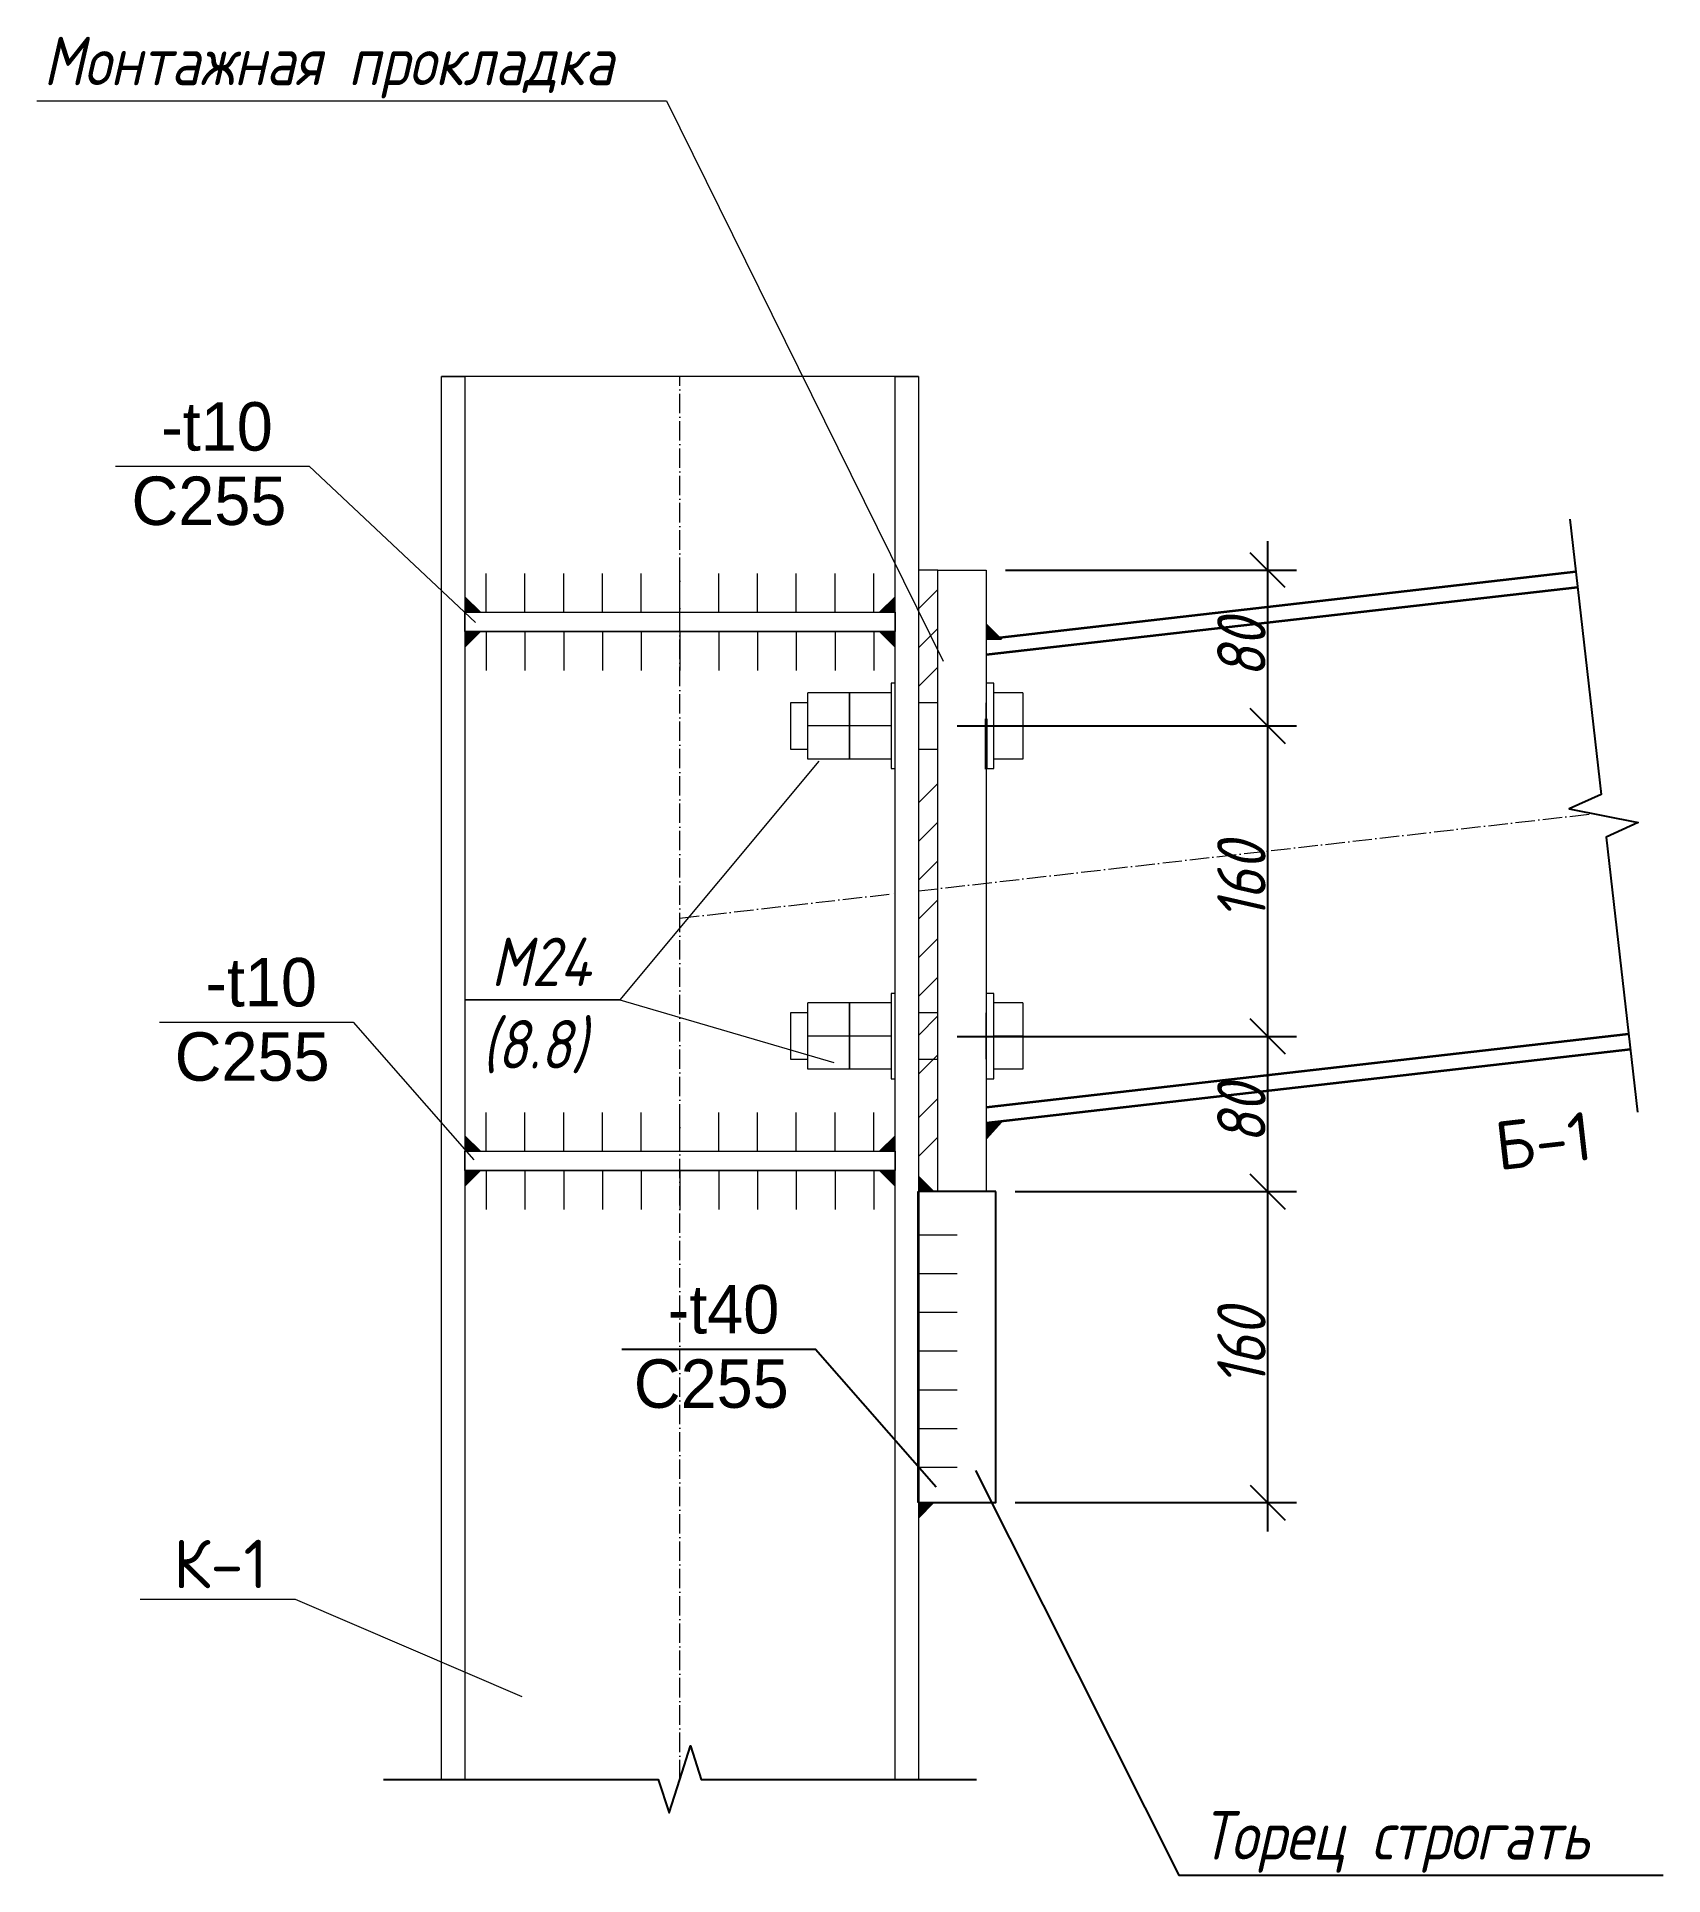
# Model space of a CAD drawing. Header units: millimetres. Extents: x 0 to 14133, y -32 to 24637.
# Drawn here: x 0 to 839, y -32 to 917 of the extents above; entities outside this region: 16.
import ezdxf

# ---------------------------------------------------------------- set-up
doc = ezdxf.new("R2010")
doc.units = ezdxf.units.MM
doc.linetypes.add('02 Штрихпунктирная _10 мм_', pattern=[14, 10, -2, 0, -2])
for name, color, linetype, lineweight in [('AA_Oformlenie', 7, 'Continuous', 9), ('AA_Vinoska', 7, 'Continuous', 9), ('AF_Balki', 7, 'Continuous', 35), ('Gen_Text', 7, 'Continuous', 9), ('KR_Detal', 7, 'Continuous', 9), ('Колонна', 7, 'Continuous', 9), ('Ребра', 7, 'Continuous', 9)]:
    doc.layers.add(name, color=color, linetype=linetype, lineweight=lineweight)
for name, color, linetype in [('bolt_between', 7, 'Continuous'), ('bolt_bottom', 7, 'Continuous'), ('bolt_top', 7, 'Continuous'), ('Опорная пластина t40', 7, 'Continuous'), ('Опорная пластина weld', 7, 'Continuous')]:
    doc.layers.add(name, color=color, linetype=linetype)
doc.layers.add('Опорная пластина', color=7, linetype='Continuous', plot=False)
doc.layers.add('Фланец', color=18, linetype='Continuous', lineweight=9, true_color=0x000000)
doc.styles.add('ISOCPEUR', font='isocpeur.ttf', dxfattribs={"height": 25})
doc.styles.add('ISOCPEUR_I', font='isocpeui.ttf', dxfattribs={"width": 0.9, "height": 25})
doc.styles.add('ISOCPEUR_I_1', font='isocpeui.ttf', dxfattribs={"width": 0.85, "height": 25})
doc.styles.add('Mipgost', font='mipgost.ttf', dxfattribs={"height": 25})
doc.dimstyles.new('05_Округл_1мм__прозр_', dxfattribs={"dimscale": 304.8, "dimtxt": 24.899529, "dimasz": 0.059055, "dimexe": 0.049213, "dimexo": 0.032808, "dimgap": 0.003281, "dimtad": 1, "dimdec": 0, "dimdsep": 46, "dimtxsty": 'ISOCPEUR_I_1', "dimblk1": 'OBLIQUE', "dimblk2": 'OBLIQUE', "dimsah": 1, "dimcen": 0.09, "dimdle": 0.049213, "dimazin": 0, "dimtfac": 1, "dimtdec": 4, "dimtix": 1, "dimtmove": 0, "dimatfit": 3, "dimfxl": 1, "dimtvp": 1, "dimtolj": 1, "dimtzin": 0, "dimarcsym": 2})
doc.dimstyles.new('05_Округл_1мм__прозр__1', dxfattribs={"dimscale": 304.8, "dimtxt": 24.899529, "dimasz": 0.059055, "dimexe": 0.049213, "dimexo": 0.032808, "dimgap": 0.003281, "dimtad": 1, "dimdec": 0, "dimdsep": 46, "dimtxsty": 'ISOCPEUR_I_1', "dimblk1": 'OBLIQUE', "dimblk2": 'OBLIQUE', "dimsah": 1, "dimcen": 0.09, "dimdle": 0.049213, "dimazin": 0, "dimtfac": 1, "dimtdec": 4, "dimtix": 1, "dimtmove": 1, "dimatfit": 3, "dimfxl": 1, "dimtvp": 1, "dimtolj": 1, "dimtzin": 0, "dimarcsym": 2})

# ---------------------------------------------------------------- blocks, each defined once
blk = doc.blocks.new('250_Двутавр_типа_Б_АСТО_20_93НесКаркас_Балка - 5158746-Сечение 0 - фрагмент 3')
at = {"layer": 'AF_Balki'}
for p, q in [((-23037.73, 23258.42), (-23334.88, 23224.46)), ((-23036.82, 23250.47), (-23342, 23215.59)), ((-23036.82, 23250.47), (-23342, 23215.59)), ((-23010.48, 23019.97), (-23342, 22982.08)), ((-23010.48, 23019.97), (-23342, 22982.08)), ((-23009.57, 23012.02), (-23342, 22974.03))]:
    blk.add_line(p, q, dxfattribs=at)
blk = doc.blocks.new('091_Сварка заводская _ЭлУзла_ - 2мм М10-404973-Сечение 0 - фрагмент 3')
at = {"layer": 'AA_Oformlenie'}
for p, q in [((-23600, 23237.63), (-23600, 23257.63)), ((-23610, 23237.63), (-23590, 23237.63))]:
    blk.add_line(p, q, dxfattribs=at)
blk = doc.blocks.new('091_Сварка заводская _ЭлУзла_ - 2мм М10-5331881-Сечение 0 - фрагмент 3')
at = {"layer": 'AA_Oformlenie'}
for p, q in [((-23610, 23227.63), (-23590, 23227.63)), ((-23600, 23227.63), (-23600, 23207.63))]:
    blk.add_line(p, q, dxfattribs=at)
blk = doc.blocks.new('_Сварной шов угловой сбоку - _Сварной шов угловой сбоку-2993003-Сечение 0 - фрагмент 3')
at = {"layer": 'Опорная пластина'}
blk.add_hatch(color=256, dxfattribs=at).paths.add_polyline_path([(-23389, 23237.63), (-23389, 23245.63), (-23397, 23237.63), (-23392.9, 23237.63)])
at = {"layer": 'AA_Oformlenie'}
for p, q in [((-23389, 23245.63), (-23397, 23237.63)), ((-23389, 23237.63), (-23389, 23245.63)), ((-23397, 23237.63), (-23389, 23237.63))]:
    blk.add_line(p, q, dxfattribs=at)
blk = doc.blocks.new('_Сварной шов угловой сбоку - _Сварной шов угловой сбоку-4925061-Сечение 0 - фрагмент 3')
at = {"layer": 'AA_Oformlenie'}
blk.add_hatch(color=256, dxfattribs=at).paths.add_polyline_path([(-23389, 23219.63), (-23389, 23227.63), (-23397, 23227.63), (-23392.9, 23223.53)])
for p, q in [((-23397, 23227.63), (-23389, 23219.63)), ((-23389, 23227.63), (-23397, 23227.63)), ((-23389, 23219.63), (-23389, 23227.63))]:
    blk.add_line(p, q, dxfattribs=at)
blk = doc.blocks.new('_Oblique')
at = {"color": 0, "linetype": 'ByBlock', "lineweight": -2}
blk.add_line((-0.5, -0.5), (0.5, 0.5), dxfattribs=at)
blk = doc.blocks.new('DIMBLOCK94-Сечение 0 - фрагмент 3')
at = {"layer": 'bolt_top', "color": 0, "lineweight": -2, "transparency": 16777216}
for p, q in [((635.18, 656.82), (635.18, 546.46)), ((499.98, 641.82), (650.18, 641.82)), ((474.98, 561.46), (650.18, 561.46))]:
    blk.add_line(p, q, dxfattribs=at)
at = {"layer": 'Defpoints', "color": 0, "transparency": 16777216}
for p in [(489.98, 641.82), (464.98, 561.46), (635.18, 561.46)]:
    blk.add_point(p, dxfattribs=at)
at = {"layer": 'bolt_top', "color": 0, "lineweight": -2, "transparency": 16777216, "xscale": 17.99999999999999, "yscale": 17.99999999999999, "zscale": 17.99999999999999}
for p, rotation in [((635.18, 641.82), 90), ((635.18, 561.46), 270)]:
    blk.add_blockref('_Oblique', p, dxfattribs=dict(at, rotation=rotation))
at = {"layer": 'bolt_top', "color": 0, "transparency": 16777216, "insert": (621.68, 601.64), "char_height": 25, "width": 35.6255, "attachment_point": 5, "rotation": 90, "style": 'ISOCPEUR_I_1'}
blk.add_mtext('\\A1;80', dxfattribs=at)
blk = doc.blocks.new('DIMBLOCK95-Сечение 0 - фрагмент 3')
at = {"layer": 'bolt_between', "color": 0, "lineweight": -2, "transparency": 16777216}
for p, q in [((635.18, 576.46), (635.18, 386.26)), ((474.98, 561.46), (650.18, 561.46)), ((474.98, 401.26), (650.18, 401.26))]:
    blk.add_line(p, q, dxfattribs=at)
at = {"layer": 'Defpoints', "color": 0, "transparency": 16777216}
for p in [(464.98, 561.46), (464.98, 401.26), (635.18, 401.26)]:
    blk.add_point(p, dxfattribs=at)
at = {"layer": 'bolt_between', "color": 0, "lineweight": -2, "transparency": 16777216, "xscale": 17.99999999999999, "yscale": 17.99999999999999, "zscale": 17.99999999999999}
for p, rotation in [((635.18, 561.46), 90), ((635.18, 401.26), 270)]:
    blk.add_blockref('_Oblique', p, dxfattribs=dict(at, rotation=rotation))
at = {"layer": 'bolt_between', "color": 0, "transparency": 16777216, "insert": (621.68, 481.36), "char_height": 25, "width": 48.2668, "attachment_point": 5, "rotation": 90, "style": 'ISOCPEUR_I_1'}
blk.add_mtext('\\A1;160', dxfattribs=at)
blk = doc.blocks.new('DIMBLOCK96-Сечение 0 - фрагмент 3')
at = {"layer": 'bolt_bottom', "color": 0, "lineweight": -2, "transparency": 16777216}
for p, q in [((635.18, 416.26), (635.18, 306.18)), ((474.98, 401.26), (650.18, 401.26)), ((504.98, 321.18), (650.18, 321.18))]:
    blk.add_line(p, q, dxfattribs=at)
at = {"layer": 'Defpoints', "color": 0, "transparency": 16777216}
for p in [(464.98, 401.26), (494.98, 321.18), (635.18, 321.18)]:
    blk.add_point(p, dxfattribs=at)
at = {"layer": 'bolt_bottom', "color": 0, "lineweight": -2, "transparency": 16777216, "xscale": 17.99999999999999, "yscale": 17.99999999999999, "zscale": 17.99999999999999}
for p, rotation in [((635.18, 401.26), 90), ((635.18, 321.18), 270)]:
    blk.add_blockref('_Oblique', p, dxfattribs=dict(at, rotation=rotation))
at = {"layer": 'bolt_bottom', "color": 0, "transparency": 16777216, "insert": (621.68, 361.22), "char_height": 25, "width": 35.6255, "attachment_point": 5, "rotation": 90, "style": 'ISOCPEUR_I_1'}
blk.add_mtext('\\A1;80', dxfattribs=at)
blk = doc.blocks.new('DIMBLOCK97-Сечение 0 - фрагмент 3')
at = {"layer": 'Defpoints', "color": 0, "transparency": 16777216}
for p in [(494.98, 321.18), (494.98, 160.73), (635.18, 160.73)]:
    blk.add_point(p, dxfattribs=at)
at = {"layer": 'Опорная пластина', "color": 0, "lineweight": -2, "transparency": 16777216}
for p, q in [((635.18, 336.18), (635.18, 145.73)), ((504.98, 321.18), (650.18, 321.18)), ((504.98, 160.73), (650.18, 160.73))]:
    blk.add_line(p, q, dxfattribs=at)
at = {"layer": 'Опорная пластина', "color": 0, "lineweight": -2, "transparency": 16777216, "xscale": 17.99999999999999, "yscale": 17.99999999999999, "zscale": 17.99999999999999}
for p, rotation in [((635.18, 321.18), 90), ((635.18, 160.73), 270)]:
    blk.add_blockref('_Oblique', p, dxfattribs=dict(at, rotation=rotation))
at = {"layer": 'Опорная пластина', "color": 0, "transparency": 16777216, "insert": (621.68, 240.95), "char_height": 25, "width": 48.2668, "attachment_point": 5, "rotation": 90, "style": 'ISOCPEUR_I_1'}
blk.add_mtext('\\A1;160', dxfattribs=at)
blk = doc.blocks.new('A$Cace7c578')
at = {"layer": 'KR_Detal'}
for p, q in [((9, 22), (9, 39.15)), ((30.5, 39.15), (9, 39.15)), ((30.5, 39.15), (30.5, 22)), ((30.5, 22), (30.5, 39.15)), ((52, 39.15), (30.5, 39.15)), ((54, 44), (52, 44)), ((52, 44), (52, 0)), ((52, 44), (52, 0)), ((52, 39.15), (52, 22)), ((105, 44), (101, 44)), ((101, 44), (101, 0)), ((101, 44), (101, 0)), ((105, 0), (105, 44)), ((105, 0), (105, 44)), ((105, 22), (105, 39.15)), ((120, 39.15), (105, 39.15)), ((120, 39.15), (120, 22)), ((9, 34), (0, 34)), ((0, 34), (0, 10)), ((0, 34), (0, 10)), ((9, 10), (9, 34)), ((9, 10), (9, 34)), ((76, 34), (66, 34)), ((76, 34), (66, 34)), ((101, 30.61), (101, 34)), ((101, 30.61), (101, 34)), ((101, 10), (101, 30.49)), ((101, 10), (101, 30.49)), ((9, 4.85), (9, 22)), ((30.5, 22), (9, 22)), ((30.5, 22), (9, 22)), ((30.5, 22), (30.5, 4.85)), ((30.5, 4.85), (30.5, 22)), ((52, 22), (30.5, 22)), ((52, 22), (30.5, 22)), ((52, 22), (52, 4.85)), ((105, 4.85), (105, 22)), ((120, 22), (105, 22)), ((120, 22), (105, 22)), ((120, 22), (120, 4.85)), ((0, 10), (9, 10)), ((66, 10), (76, 10)), ((66, 10), (76, 10)), ((30.5, 4.85), (9, 4.85)), ((52, 4.85), (30.5, 4.85)), ((52, 0), (54, 0)), ((101, 0), (105, 0)), ((120, 4.85), (105, 4.85))]:
    blk.add_line(p, q, dxfattribs=at)
blk = doc.blocks.new('A$Ced6cee15')
at = {"layer": 'Опорная пластина'}
blk.add_lwpolyline([(0, 0), (104.8, -208.85), (354.8, -208.85)], dxfattribs=at)
at = {"layer": 'Опорная пластина', "insert": (116.49, -175.76), "char_height": 25, "width": 252.9735, "attachment_point": 1, "style": 'ISOCPEUR_I_1'}
blk.add_mtext('{\\fISOCPEUR|b0|i1|c204|p34;Торец} {\\fISOCPEUR|b0|i1|c204|p34;строгать}', dxfattribs=at)
blk = doc.blocks.new('A$C4993e893')
at = {"layer": 'AA_Vinoska'}
blk.add_lwpolyline([(-196.97, 50.22), (-116.97, 50.22), (0, 0)], dxfattribs=at)
at = {"layer": 'AA_Vinoska', "insert": (-179.81, 80.97), "char_height": 25, "width": 24.0506, "attachment_point": 1, "style": 'ISOCPEUR'}
blk.add_mtext('{\\fISOCPEUR|b0|i0|c204|p34;К}-1', dxfattribs=at)
blk = doc.blocks.new('A$C5f437dc1')
at = {"layer": 'AA_Vinoska'}
blk.add_lwpolyline([(-162.13, 71.04), (-62.13, 71.04), (0, 0)], dxfattribs=at)
at = {"layer": 'AA_Vinoska', "char_height": 25, "attachment_point": 1, "style": 'Mipgost'}
for s, insert, width in [('-t10', (-138.49, 104.09), 63.3333), ('C{\\fMipgost|b0|i0|c204|p34;255}', (-154.28, 65.73), 55.3164)]:
    blk.add_mtext(s, dxfattribs=dict(at, insert=insert, width=width))
blk = doc.blocks.new('A$Ce57f55f9')
at = {"layer": 'AA_Vinoska'}
blk.add_lwpolyline([(-185.88, 80.64), (-85.88, 80.64), (0, 0)], dxfattribs=at)
at = {"layer": 'AA_Vinoska', "char_height": 25, "attachment_point": 1, "style": 'Mipgost'}
for s, insert, width in [('-t10', (-162.24, 113.69), 63.3333), ('C{\\fMipgost|b0|i0|c204|p34;255}', (-177.56, 75.32), 55.3164)]:
    blk.add_mtext(s, dxfattribs=dict(at, insert=insert, width=width))
blk = doc.blocks.new('A$Ce5720a33')
at = {"layer": 'Опорная пластина t40'}
blk.add_lwpolyline([(-162.13, 71.04), (-62.13, 71.04), (0, 0)], dxfattribs=at)
at = {"layer": 'Опорная пластина t40', "char_height": 25, "attachment_point": 1, "style": 'Mipgost'}
for s, insert, width in [('-t40', (-138.49, 104.09), 63.3333), ('C{\\fMipgost|b0|i0|c204|p34;255}', (-155.96, 65.73), 55.3164)]:
    blk.add_mtext(s, dxfattribs=dict(at, insert=insert, width=width))

msp = doc.modelspace()

# ---------------------------------------------------------------- linework, layer by layer
for points in [[(791.14, 668.2), (807.37, 526.12), (790.79, 518.69), (826.48, 511.57), (809.9, 504), (826.11, 362.19)], [(178.98, 17.91), (320.72, 17.91), (326.35, 0.58), (331.98, 17.91), (337.48, 35.23), (342.98, 17.91), (484.98, 17.91)]]:
    msp.add_lwpolyline(points)
at = {"layer": 'AA_Vinoska'}
for points in [[(0.08, 883.98), (325.05, 883.98), (467.71, 594.81)], [(403.57, 543.26), (300.98, 420.09), (220.98, 420.09), (300.98, 420.09), (411.31, 387.88)]]:
    msp.add_lwpolyline(points, dxfattribs=at)
at = {"layer": 'KR_Detal', "lineweight": 35}
for p, q in [((489.98, 539.16), (489.98, 565.16)), ((489.98, 565.16), (489.98, 539.16)), ((454.98, 160.73), (454.98, 321.18))]:
    msp.add_line(p, q, dxfattribs=at)
at = {"layer": 'KR_Detal'}
msp.add_line((508.98, 561.46), (493.98, 561.46), dxfattribs=at)
msp.add_line((508.98, 561.46), (493.98, 561.46), dxfattribs=at)
at = {"layer": 'Колонна'}
msp.add_line((454.98, 741.71), (208.98, 741.71), dxfattribs=at)
for points in [[(208.98, 741.71), (220.98, 741.71), (220.98, 17.91), (208.98, 17.91), (208.98, 741.71)], [(442.98, 741.71), (454.98, 741.71), (454.98, 17.91), (442.98, 17.91), (442.98, 741.71)]]:
    msp.add_lwpolyline(points, dxfattribs=at)
at = {"layer": 'Опорная пластина'}
msp.add_lwpolyline([(494.98, 321.18), (454.98, 321.18), (454.98, 160.73), (494.98, 160.73)], close=True, dxfattribs=at)
at = {"layer": 'Ребра'}
for points in [[(220.98, 620.16), (442.98, 620.16), (442.98, 610.16), (220.98, 610.16), (220.98, 620.16)], [(220.98, 342.01), (442.98, 342.01), (442.98, 332.01), (220.98, 332.01), (220.98, 342.01)]]:
    msp.add_lwpolyline(points, dxfattribs=at)
at = {"layer": 'Фланец', "color": 7, "linetype": '02 Штрихпунктирная _10 мм_'}
for p, q in [((331.98, 17.91), (331.98, 741.71)), ((454.98, 476.36), (803.52, 516.19)), ((331.98, 462.3), (442.98, 474.99))]:
    msp.add_line(p, q, dxfattribs=at)
at = {"layer": 'Фланец', "color": 7}
for p, q in [((464.98, 641.82), (454.98, 641.82)), ((464.98, 631.82), (454.98, 621.82)), ((464.98, 611.82), (454.98, 601.82)), ((464.98, 591.82), (454.98, 581.82)), ((464.98, 531.82), (454.98, 521.82)), ((464.98, 511.82), (454.98, 501.82)), ((464.98, 491.82), (454.98, 481.82)), ((464.98, 471.82), (454.98, 461.82)), ((464.98, 451.82), (454.98, 441.82)), ((464.98, 431.82), (454.98, 421.82)), ((464.98, 411.82), (454.98, 401.82)), ((464.98, 391.82), (454.98, 381.82)), ((464.98, 369.22), (454.98, 359.22)), ((464.98, 349.22), (454.98, 339.22))]:
    msp.add_line(p, q, dxfattribs=at)
at = {"layer": 'Фланец', "color": 0}
msp.add_lwpolyline([(464.98, 641.82), (489.98, 641.82), (489.98, 321.17), (464.98, 321.17)], close=True, dxfattribs=at)

# ---------------------------------------------------------------- block references
at = {"layer": 'AA_Oformlenie'}
for name, p in [('091_Сварка заводская _ЭлУзла_ - 2мм М10-404973-Сечение 0 - фрагмент 3', (23831.98, -22617.48)), ('091_Сварка заводская _ЭлУзла_ - 2мм М10-404973-Сечение 0 - фрагмент 3', (23851.98, -22617.48)), ('091_Сварка заводская _ЭлУзла_ - 2мм М10-404973-Сечение 0 - фрагмент 3', (23871.98, -22617.48)), ('091_Сварка заводская _ЭлУзла_ - 2мм М10-404973-Сечение 0 - фрагмент 3', (23891.98, -22617.48)), ('091_Сварка заводская _ЭлУзла_ - 2мм М10-404973-Сечение 0 - фрагмент 3', (23911.98, -22617.48)), ('091_Сварка заводская _ЭлУзла_ - 2мм М10-404973-Сечение 0 - фрагмент 3', (23931.98, -22617.48)), ('091_Сварка заводская _ЭлУзла_ - 2мм М10-404973-Сечение 0 - фрагмент 3', (23951.98, -22617.48)), ('091_Сварка заводская _ЭлУзла_ - 2мм М10-404973-Сечение 0 - фрагмент 3', (23971.98, -22617.48)), ('091_Сварка заводская _ЭлУзла_ - 2мм М10-404973-Сечение 0 - фрагмент 3', (23991.98, -22617.48)), ('091_Сварка заводская _ЭлУзла_ - 2мм М10-404973-Сечение 0 - фрагмент 3', (24011.98, -22617.48)), ('091_Сварка заводская _ЭлУзла_ - 2мм М10-404973-Сечение 0 - фрагмент 3', (24031.98, -22617.48)), ('_Сварной шов угловой сбоку - _Сварной шов угловой сбоку-2993003-Сечение 0 - фрагмент 3', (23831.98, -22617.48)), ('091_Сварка заводская _ЭлУзла_ - 2мм М10-5331881-Сечение 0 - фрагмент 3', (23831.98, -22617.48)), ('091_Сварка заводская _ЭлУзла_ - 2мм М10-5331881-Сечение 0 - фрагмент 3', (23851.98, -22617.48)), ('091_Сварка заводская _ЭлУзла_ - 2мм М10-5331881-Сечение 0 - фрагмент 3', (23871.98, -22617.48)), ('091_Сварка заводская _ЭлУзла_ - 2мм М10-5331881-Сечение 0 - фрагмент 3', (23891.98, -22617.48)), ('091_Сварка заводская _ЭлУзла_ - 2мм М10-5331881-Сечение 0 - фрагмент 3', (23911.98, -22617.48)), ('091_Сварка заводская _ЭлУзла_ - 2мм М10-5331881-Сечение 0 - фрагмент 3', (23931.98, -22617.48)), ('091_Сварка заводская _ЭлУзла_ - 2мм М10-5331881-Сечение 0 - фрагмент 3', (23951.98, -22617.48)), ('091_Сварка заводская _ЭлУзла_ - 2мм М10-5331881-Сечение 0 - фрагмент 3', (23971.98, -22617.48)), ('091_Сварка заводская _ЭлУзла_ - 2мм М10-5331881-Сечение 0 - фрагмент 3', (23991.98, -22617.48)), ('091_Сварка заводская _ЭлУзла_ - 2мм М10-5331881-Сечение 0 - фрагмент 3', (24011.98, -22617.48)), ('091_Сварка заводская _ЭлУзла_ - 2мм М10-5331881-Сечение 0 - фрагмент 3', (24031.98, -22617.48)), ('_Сварной шов угловой сбоку - _Сварной шов угловой сбоку-4925061-Сечение 0 - фрагмент 3', (23831.98, -22617.48)), ('091_Сварка заводская _ЭлУзла_ - 2мм М10-404973-Сечение 0 - фрагмент 3', (23831.98, -22895.62)), ('091_Сварка заводская _ЭлУзла_ - 2мм М10-404973-Сечение 0 - фрагмент 3', (23851.98, -22895.62)), ('091_Сварка заводская _ЭлУзла_ - 2мм М10-404973-Сечение 0 - фрагмент 3', (23871.98, -22895.62)), ('091_Сварка заводская _ЭлУзла_ - 2мм М10-404973-Сечение 0 - фрагмент 3', (23891.98, -22895.62)), ('091_Сварка заводская _ЭлУзла_ - 2мм М10-404973-Сечение 0 - фрагмент 3', (23911.98, -22895.62)), ('091_Сварка заводская _ЭлУзла_ - 2мм М10-404973-Сечение 0 - фрагмент 3', (23931.98, -22895.62)), ('091_Сварка заводская _ЭлУзла_ - 2мм М10-404973-Сечение 0 - фрагмент 3', (23951.98, -22895.62)), ('091_Сварка заводская _ЭлУзла_ - 2мм М10-404973-Сечение 0 - фрагмент 3', (23971.98, -22895.62)), ('091_Сварка заводская _ЭлУзла_ - 2мм М10-404973-Сечение 0 - фрагмент 3', (23991.98, -22895.62)), ('091_Сварка заводская _ЭлУзла_ - 2мм М10-404973-Сечение 0 - фрагмент 3', (24011.98, -22895.62)), ('091_Сварка заводская _ЭлУзла_ - 2мм М10-404973-Сечение 0 - фрагмент 3', (24031.98, -22895.62)), ('_Сварной шов угловой сбоку - _Сварной шов угловой сбоку-2993003-Сечение 0 - фрагмент 3', (23831.98, -22895.62)), ('091_Сварка заводская _ЭлУзла_ - 2мм М10-5331881-Сечение 0 - фрагмент 3', (23831.98, -22895.62)), ('091_Сварка заводская _ЭлУзла_ - 2мм М10-5331881-Сечение 0 - фрагмент 3', (23851.98, -22895.62)), ('091_Сварка заводская _ЭлУзла_ - 2мм М10-5331881-Сечение 0 - фрагмент 3', (23871.98, -22895.62)), ('091_Сварка заводская _ЭлУзла_ - 2мм М10-5331881-Сечение 0 - фрагмент 3', (23891.98, -22895.62)), ('091_Сварка заводская _ЭлУзла_ - 2мм М10-5331881-Сечение 0 - фрагмент 3', (23911.98, -22895.62)), ('091_Сварка заводская _ЭлУзла_ - 2мм М10-5331881-Сечение 0 - фрагмент 3', (23931.98, -22895.62)), ('091_Сварка заводская _ЭлУзла_ - 2мм М10-5331881-Сечение 0 - фрагмент 3', (23951.98, -22895.62)), ('091_Сварка заводская _ЭлУзла_ - 2мм М10-5331881-Сечение 0 - фрагмент 3', (23971.98, -22895.62)), ('091_Сварка заводская _ЭлУзла_ - 2мм М10-5331881-Сечение 0 - фрагмент 3', (23991.98, -22895.62)), ('091_Сварка заводская _ЭлУзла_ - 2мм М10-5331881-Сечение 0 - фрагмент 3', (24011.98, -22895.62)), ('091_Сварка заводская _ЭлУзла_ - 2мм М10-5331881-Сечение 0 - фрагмент 3', (24031.98, -22895.62)), ('_Сварной шов угловой сбоку - _Сварной шов угловой сбоку-4925061-Сечение 0 - фрагмент 3', (23831.98, -22895.62))]:
    msp.add_blockref(name, p, dxfattribs=at)
for name, p, rotation in [('_Сварной шов угловой сбоку - _Сварной шов угловой сбоку-4925061-Сечение 0 - фрагмент 3', (-23168.02, 23847.79), 180), ('_Сварной шов угловой сбоку - _Сварной шов угловой сбоку-2993003-Сечение 0 - фрагмент 3', (-23168.02, 23847.79), 180), ('_Сварной шов угловой сбоку - _Сварной шов угловой сбоку-4925061-Сечение 0 - фрагмент 3', (-22899.08, 23833.79), 180), ('_Сварной шов угловой сбоку - _Сварной шов угловой сбоку-2993003-Сечение 0 - фрагмент 3', (-24098.32, 22321.26), 183.0396035033183), ('_Сварной шов угловой сбоку - _Сварной шов угловой сбоку-4925061-Сечение 0 - фрагмент 3', (-23168.02, 23569.65), 180), ('_Сварной шов угловой сбоку - _Сварной шов угловой сбоку-2993003-Сечение 0 - фрагмент 3', (-23168.02, 23569.65), 180), ('_Сварной шов угловой сбоку - _Сварной шов угловой сбоку-4925061-Сечение 0 - фрагмент 3', (-22934.02, 23548.81), 180)]:
    msp.add_blockref(name, p, dxfattribs=dict(at, rotation=rotation))
at = {"layer": 'AA_Vinoska'}
for name, p in [('A$Ce57f55f9', (226.51, 614.84)), ('A$C5f437dc1', (225.54, 337.65)), ('A$C4993e893', (250.35, 60.59))]:
    msp.add_blockref(name, p, dxfattribs=at)
at = {"layer": 'AF_Balki'}
msp.add_blockref('250_Двутавр_типа_Б_АСТО_20_93НесКаркас_Балка - 5158746-Сечение 0 - фрагмент 3', (23831.98, -22617.48), dxfattribs=at)
at = {"layer": 'bolt_bottom'}
msp.add_blockref('A$Cace7c578', (388.98, 379.46), dxfattribs=at)
at = {"layer": 'bolt_top'}
msp.add_blockref('A$Cace7c578', (388.98, 539.46), dxfattribs=at)
at = {"layer": 'Опорная пластина'}
msp.add_blockref('A$Ced6cee15', (484.55, 177.28), dxfattribs=at)
at = {"layer": 'Опорная пластина', "rotation": 180}
msp.add_blockref('_Сварной шов угловой сбоку - _Сварной шов угловой сбоку-2993003-Сечение 0 - фрагмент 3', (-22934.02, 23398.37), dxfattribs=at)
at = {"layer": 'Опорная пластина t40'}
msp.add_blockref('A$Ce5720a33', (464.12, 168.88), dxfattribs=at)
at = {"layer": 'Опорная пластина weld', "rotation": 270}
for p in [(-22782.65, -23301.06), (-22782.65, -23321.06), (-22782.65, -23341.06), (-22782.65, -23361.06), (-22782.65, -23381.06), (-22782.65, -23401.06), (-22782.65, -23421.06)]:
    msp.add_blockref('091_Сварка заводская _ЭлУзла_ - 2мм М10-404973-Сечение 0 - фрагмент 3', p, dxfattribs=at)

# ---------------------------------------------------------------- texts
at = {"layer": 'AA_Vinoska', "char_height": 25, "attachment_point": 1, "style": 'ISOCPEUR_I_1'}
for s, insert, width in [('\\fISOCPEUR|b0|i1|c204|p34|;\\W.85; ', (12718.63, 24636.64), 16.3544), ('\\fISOCPEUR|b0|i1|c204|p34|;\\W.85; ', (12685.12, 24594.1), 16.3544), ('\\fISOCPEUR|b0|i1|c204|p34|;\\W.85; ', (12712.11, 24594.1), 16.3544), ('\\fISOCPEUR|b0|i1|c204|p34|;\\W.85; ', (11519.43, 23534.54), 16.3544), ('\\fISOCPEUR|b0|i1|c204|p34|;\\W.85; ', (12042.83, 22758.36), 16.3544), ('{\\fISOCPEUR|b0|i1|c204|p34;Монтажная} {\\fISOCPEUR|b0|i1|c204|p34;прокладка}', (3.46, 917.07), 325.2173), ('{\\fISOCPEUR|b0|i1|c204|p34;М}24', (234.45, 452.25), 56.5677), ('(8.8)', (229.67, 409.7), 68.1434)]:
    msp.add_mtext(s, dxfattribs=dict(at, insert=insert, width=width))
at = {"layer": 'AA_Vinoska', "insert": (751.33, 356.98), "char_height": 25, "width": 52.9295, "attachment_point": 1, "rotation": 6.5198, "style": 'ISOCPEUR'}
msp.add_mtext('{\\fISOCPEUR|b0|i0|c204|p34;Б}-1', dxfattribs=at)
at = {"layer": 'Gen_Text', "char_height": 25, "attachment_point": 1, "style": 'ISOCPEUR_I'}
for insert, width in [((14133.45, 24626.4), 17.3164), ((14007.84, 24577.45), 17.3165), ((14055.47, 24577.45), 17.3164), ((2088.86, 4378.86), 17.3164), ((2259.12, 4378.86), 17.3165), ((2010.88, 4329.92), 17.3164), ((2242.45, 4329.92), 17.3165), ((2288.89, 4329.92), 17.3165), ((2419.85, 4329.92), 17.3165), ((2707.39, 4329.92), 17.3165), ((2927.66, 4329.92), 17.3165)]:
    msp.add_mtext('\\fISOCPEUR|b0|i1|c204|p34|;\\W.9; ', dxfattribs=dict(at, insert=insert, width=width))

# ---------------------------------------------------------------- dimensions: what is measured, and where the dimension line sits
at = {"layer": 'bolt_between'}
dim = msp.add_linear_dim(base=(635.18, 401.26), p1=(464.98, 561.46), p2=(464.98, 401.26), angle=90, dimstyle='05_Округл_1мм__прозр_', override={"dimpost": '<>', "dimfxl": 160.2}, dxfattribs=at)
dim.commit()
dim.dimension.update_dxf_attribs({"geometry": 'DIMBLOCK95-Сечение 0 - фрагмент 3', "text_midpoint": (621.68, 481.36)})
at = {"layer": 'bolt_bottom'}
dim = msp.add_linear_dim(base=(635.18, 321.18), p1=(464.98, 401.26), p2=(494.98, 321.18), angle=90, dimstyle='05_Округл_1мм__прозр_', override={"dimpost": '<>', "dimfxl": 85.519429}, dxfattribs=at)
dim.commit()
dim.dimension.update_dxf_attribs({"geometry": 'DIMBLOCK96-Сечение 0 - фрагмент 3', "text_midpoint": (621.68, 361.22)})
at = {"layer": 'bolt_top'}
dim = msp.add_linear_dim(base=(635.18, 561.46), p1=(489.98, 641.82), p2=(464.98, 561.46), angle=90, dimstyle='05_Округл_1мм__прозр_', override={"dimpost": '<>', "dimfxl": 84.159006}, dxfattribs=at)
dim.commit()
dim.dimension.update_dxf_attribs({"geometry": 'DIMBLOCK94-Сечение 0 - фрагмент 3', "text_midpoint": (621.68, 601.64)})
at = {"layer": 'Опорная пластина'}
dim = msp.add_linear_dim(base=(635.18, 160.73), p1=(494.98, 321.18), p2=(494.98, 160.73), angle=90, dimstyle='05_Округл_1мм__прозр__1', override={"dimpost": '<>'}, dxfattribs=at)
dim.commit()
dim.dimension.update_dxf_attribs({"geometry": 'DIMBLOCK97-Сечение 0 - фрагмент 3', "text_midpoint": (621.68, 240.95)})

doc.saveas('drawing.dxf')
